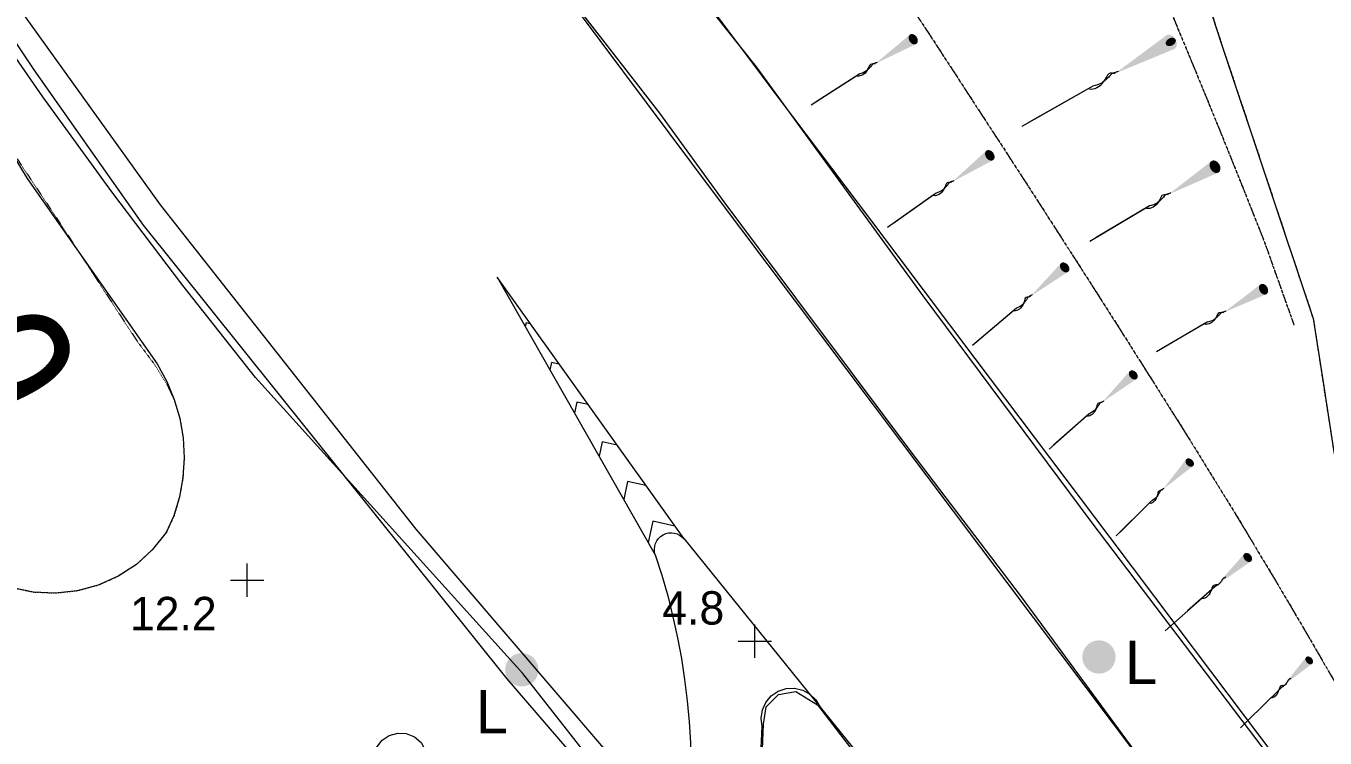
# Model space of a CAD drawing. Header units: millimetres. Extents: x 833924389 to 835767163, y 817400000 to 818811854.
# Drawn here: x 835399323 to 835438298, y 817904658 to 817926023 of the extents above; entities that cross this region are included whole.
import ezdxf
from ezdxf.enums import TextEntityAlignment as Align

# ---------------------------------------------------------------- set-up
doc = ezdxf.new("R2010")
doc.units = ezdxf.units.MM
doc.header["$LTSCALE"] = 10
doc.header["$MEASUREMENT"] = 0
doc.linetypes.add('11SW4B$1$DGN Style 5', pattern=[1.174922, 0.503538, -0.671384])
doc.linetypes.add('DGN Style 2', pattern=[15.39188, 9.235128, -6.156752])
doc.layers.add('01_Base_Plan', color=5, linetype='Continuous', lineweight=5)
doc.styles.add('11SW4B$0$Style-ENGINEERING', font='ENGINEERING.shx')
doc.styles.add('11SW4B$0$Style-WORKING', font='WORKING.shx')
doc.styles.add('Foster01', font='arial.ttf', dxfattribs={"width": 0.8})

# ---------------------------------------------------------------- blocks, each defined once
blk = doc.blocks.new('11SW4B$0$SLOPE_181')
at = {"linetype": 'Continuous', "lineweight": 0}
h = blk.add_hatch(color=0, dxfattribs=at)
edge = h.paths.add_edge_path(flags=16)
edge.add_ellipse((0.124, 0), major_axis=(0, 0.169), ratio=0.731707, start_angle=0, end_angle=360)
at = {"color": 0, "linetype": 'Continuous', "lineweight": 0}
blk.add_line((2.142, -0.001), (3.774, 0), dxfattribs=at)
blk.add_open_spline([(1.481, -0.001), (1.523, -0.02), (1.561, -0.046), (1.606, -0.059), (1.651, -0.071), (1.688, -0.02), (1.729, 0), (1.771, 0.019), (1.812, 0.038), (1.853, 0.057), (1.943, 0.098), (2.12, 0.068), (2.142, -0.001)], degree=3, knots=[0, 0, 0, 0, 0.194664, 0.194664, 0.194664, 0.388205, 0.388205, 0.388205, 0.582497, 0.582497, 0.582497, 1, 1, 1, 1], dxfattribs=at)
blk.add_solid([(1.481, -0.001), (0.124, 0.17), (0.124, -0.169)], dxfattribs=at)
blk = doc.blocks.new('11SW4B$0$SLOPE_182')
at = {"linetype": 'Continuous', "lineweight": 0}
h = blk.add_hatch(color=0, dxfattribs=at)
edge = h.paths.add_edge_path(flags=16)
edge.add_ellipse((0.174, 0), major_axis=(0, 0.238), ratio=0.731707, start_angle=0, end_angle=360)
at = {"color": 0, "linetype": 'Continuous', "lineweight": 0}
blk.add_line((3.011, -0.001), (5.304, -0.001), dxfattribs=at)
blk.add_open_spline([(2.081, -0.001), (2.139, -0.028), (2.183, -0.094), (2.255, -0.082), (2.327, -0.07), (2.371, -0.028), (2.429, -0.001), (2.487, 0.026), (2.546, 0.053), (2.604, 0.08), (2.729, 0.138), (2.975, 0.093), (3.011, -0.001)], degree=3, knots=[0, 0, 0, 0, 0.194244, 0.194244, 0.194244, 0.387273, 0.387273, 0.387273, 0.581708, 0.581708, 0.581708, 1, 1, 1, 1], dxfattribs=at)
at = {"color": 0, "linetype": 'Continuous', "lineweight": 0, "extrusion": (0, 0, -1)}
blk.add_solid([(-2.081, -0.001), (-0.173, 0.239), (-0.174, -0.238)], dxfattribs=at)
blk = doc.blocks.new('11SW4B$0$SLOPE_188')
at = {"linetype": 'Continuous', "lineweight": 0}
h = blk.add_hatch(color=0, dxfattribs=at)
edge = h.paths.add_edge_path(flags=16)
edge.add_ellipse((0.127, -0.001), major_axis=(0, 0.174), ratio=0.731707, start_angle=0, end_angle=360)
at = {"color": 0, "linetype": 'Continuous', "lineweight": 0}
blk.add_line((2.202, -0.001), (3.879, -0.001), dxfattribs=at)
blk.add_open_spline([(1.522, -0.001), (1.565, -0.021), (1.603, -0.049), (1.65, -0.061), (1.697, -0.072), (1.735, -0.021), (1.778, -0.001), (1.82, 0.018), (1.862, 0.039), (1.904, 0.059), (1.996, 0.102), (2.184, 0.071), (2.202, -0.001)], degree=3, knots=[0, 0, 0, 0, 0.194521, 0.194521, 0.194521, 0.38825, 0.38825, 0.38825, 0.581298, 0.581298, 0.581298, 1, 1, 1, 1], dxfattribs=at)
at = {"color": 0, "linetype": 'Continuous', "lineweight": 0, "extrusion": (0, 0, -1)}
blk.add_solid([(-1.522, -0.001), (-0.127, 0.173), (-0.128, -0.175)], dxfattribs=at)
blk = doc.blocks.new('11SW4B$0$SLOPE_189')
at = {"linetype": 'Continuous', "lineweight": 0}
h = blk.add_hatch(color=0, dxfattribs=at)
edge = h.paths.add_edge_path(flags=16)
edge.add_ellipse((0.148, 0), major_axis=(0, 0.203), ratio=0.731707, start_angle=0, end_angle=360)
at = {"color": 0, "linetype": 'Continuous', "lineweight": 0}
blk.add_line((2.566, -0.001), (4.519, -0.001), dxfattribs=at)
blk.add_open_spline([(1.774, -0.001), (1.824, -0.024), (1.873, -0.047), (1.923, -0.07), (1.972, -0.093), (2.021, -0.024), (2.071, -0.001), (2.12, 0.022), (2.17, 0.045), (2.22, 0.068), (2.326, 0.118), (2.537, 0.08), (2.566, -0.001)], degree=3, knots=[0, 0, 0, 0, 0.194006, 0.194006, 0.194006, 0.387401, 0.387401, 0.387401, 0.581776, 0.581776, 0.581776, 1, 1, 1, 1], dxfattribs=at)
blk.add_solid([(1.774, -0.001), (0.149, 0.202), (0.148, -0.203)], dxfattribs=at)
blk = doc.blocks.new('11SW4B$0$SLOPE_194')
at = {"linetype": 'Continuous', "lineweight": 0}
h = blk.add_hatch(color=0, dxfattribs=at)
edge = h.paths.add_edge_path(flags=16)
edge.add_ellipse((0.123, 0), major_axis=(0, 0.168), ratio=0.731707, start_angle=0, end_angle=360)
at = {"color": 0, "linetype": 'Continuous', "lineweight": 0}
blk.add_line((2.127, -0.001), (3.746, -0.001), dxfattribs=at)
blk.add_open_spline([(1.47, -0.001), (1.511, -0.02), (1.552, -0.039), (1.593, -0.058), (1.634, -0.077), (1.675, -0.02), (1.716, -0.001), (1.757, 0.018), (1.798, 0.038), (1.839, 0.057), (1.928, 0.099), (2.118, 0.072), (2.127, -0.001)], degree=3, knots=[0, 0, 0, 0, 0.193776, 0.193776, 0.193776, 0.387137, 0.387137, 0.387137, 0.581201, 0.581201, 0.581201, 1, 1, 1, 1], dxfattribs=at)
blk.add_solid([(1.47, -0.001), (0.123, 0.168), (0.122, -0.168)], dxfattribs=at)
blk = doc.blocks.new('11SW4B$0$SLOPE_200')
at = {"linetype": 'Continuous', "lineweight": 0}
h = blk.add_hatch(color=0, dxfattribs=at)
edge = h.paths.add_edge_path(flags=16)
edge.add_ellipse((0.126, 0.001), major_axis=(0, 0.173), ratio=0.731707, start_angle=0, end_angle=360)
at = {"color": 0, "linetype": 'Continuous', "lineweight": 0}
blk.add_line((2.185, 0), (3.85, 0), dxfattribs=at)
blk.add_open_spline([(1.511, 0), (1.553, -0.019), (1.595, -0.039), (1.637, -0.059), (1.679, -0.078), (1.722, -0.02), (1.764, -0.001), (1.806, 0.019), (1.848, 0.039), (1.89, 0.059), (1.981, 0.101), (2.159, 0.069), (2.185, 0)], degree=3, knots=[0, 0, 0, 0, 0.194214, 0.194214, 0.194214, 0.387959, 0.387959, 0.387959, 0.582053, 0.582053, 0.582053, 1, 1, 1, 1], dxfattribs=at)
at = {"color": 0, "linetype": 'Continuous', "lineweight": 0, "extrusion": (0, 0, -1)}
blk.add_solid([(-1.511, 0), (-0.126, 0.174), (-0.126, -0.172)], dxfattribs=at)
blk = doc.blocks.new('11SW4B$0$SLOPE_210')
at = {"linetype": 'Continuous', "lineweight": 0}
h = blk.add_hatch(color=0, dxfattribs=at)
edge = h.paths.add_edge_path(flags=16)
edge.add_ellipse((0.115, 0), major_axis=(0, 0.156), ratio=0.731707, start_angle=0, end_angle=360)
at = {"color": 0, "linetype": 'Continuous', "lineweight": 0}
blk.add_line((1.975, 0), (3.478, 0), dxfattribs=at)
blk.add_open_spline([(1.365, -0.001), (1.403, -0.019), (1.434, -0.058), (1.48, -0.054), (1.526, -0.049), (1.556, -0.018), (1.593, 0), (1.632, 0.017), (1.67, 0.035), (1.708, 0.053), (1.791, 0.091), (1.967, 0.068), (1.975, 0)], degree=3, knots=[0, 0, 0, 0, 0.194256, 0.194256, 0.194256, 0.387216, 0.387216, 0.387216, 0.582202, 0.582202, 0.582202, 1, 1, 1, 1], dxfattribs=at)
blk.add_solid([(1.365, -0.001), (0.115, 0.156), (0.115, -0.156)], dxfattribs=at)
blk = doc.blocks.new('11SW4B$0$SLOPE_217')
at = {"linetype": 'Continuous', "lineweight": 0}
h = blk.add_hatch(color=0, dxfattribs=at)
edge = h.paths.add_edge_path(flags=16)
edge.add_ellipse((0.106, 0), major_axis=(0, 0.145), ratio=0.731707, start_angle=0, end_angle=360)
at = {"color": 0, "linetype": 'Continuous', "lineweight": 0}
blk.add_line((1.829, -0.001), (3.223, -0.001), dxfattribs=at)
blk.add_open_spline([(1.265, -0.001), (1.3, -0.017), (1.336, -0.05), (1.371, -0.05), (1.406, -0.05), (1.442, -0.017), (1.477, -0.001), (1.513, 0.016), (1.548, 0.032), (1.583, 0.049), (1.659, 0.084), (1.828, 0.065), (1.829, -0.001)], degree=3, knots=[0, 0, 0, 0, 0.194384, 0.194384, 0.194384, 0.388768, 0.388768, 0.388768, 0.583152, 0.583152, 0.583152, 1, 1, 1, 1], dxfattribs=at)
at = {"color": 0, "linetype": 'Continuous', "lineweight": 0, "extrusion": (0, 0, -1)}
blk.add_solid([(-1.265, -0.001), (-0.106, 0.144), (-0.107, -0.145)], dxfattribs=at)
blk = doc.blocks.new('11SW4B$0$SLOPE_223')
at = {"linetype": 'Continuous', "lineweight": 0}
h = blk.add_hatch(color=0, dxfattribs=at)
edge = h.paths.add_edge_path(flags=16)
edge.add_ellipse((0.112, 0), major_axis=(0, 0.154), ratio=0.731707, start_angle=0, end_angle=360)
at = {"color": 0, "linetype": 'Continuous', "lineweight": 0}
blk.add_line((1.947, 0), (3.43, -0.001), dxfattribs=at)
blk.add_open_spline([(1.345, -0.001), (1.383, -0.019), (1.412, -0.053), (1.458, -0.053), (1.504, -0.053), (1.534, -0.019), (1.571, -0.001), (1.609, 0.016), (1.646, 0.034), (1.683, 0.052), (1.765, 0.089), (1.939, 0.067), (1.947, 0)], degree=3, knots=[0, 0, 0, 0, 0.19397, 0.19397, 0.19397, 0.388185, 0.388185, 0.388185, 0.581778, 0.581778, 0.581778, 1, 1, 1, 1], dxfattribs=at)
blk.add_solid([(1.345, -0.001), (0.113, 0.154), (0.112, -0.154)], dxfattribs=at)
blk = doc.blocks.new('11SW4B$0$SLOPE_237')
at = {"linetype": 'Continuous', "lineweight": 0}
h = blk.add_hatch(color=0, dxfattribs=at)
edge = h.paths.add_edge_path(flags=16)
edge.add_ellipse((0.098, 0), major_axis=(0, 0.134), ratio=0.731707, start_angle=0, end_angle=360)
at = {"color": 0, "linetype": 'Continuous', "lineweight": 0}
blk.add_line((1.696, 0), (2.988, 0), dxfattribs=at)
blk.add_open_spline([(1.172, 0), (1.205, -0.015), (1.232, -0.054), (1.271, -0.047), (1.309, -0.039), (1.336, -0.016), (1.369, 0), (1.402, 0.015), (1.434, 0.03), (1.467, 0.045), (1.538, 0.078), (1.695, 0.06), (1.696, 0)], degree=3, knots=[0, 0, 0, 0, 0.194383, 0.194383, 0.194383, 0.388881, 0.388881, 0.388881, 0.581705, 0.581705, 0.581705, 1, 1, 1, 1], dxfattribs=at)
blk.add_solid([(1.172, 0), (0.098, 0.135), (0.098, -0.133)], dxfattribs=at)
blk = doc.blocks.new('11SW4B$0$SPOTHT')
at = {"layer": '01_Base_Plan', "linetype": 'Continuous', "lineweight": 13}
for p, q in [((0, -0.5), (0, 0.5)), ((-0.5, 0), (0.5, 0))]:
    blk.add_line(p, q, dxfattribs=at)
blk = doc.blocks.new('11SW4B$0$UTILP')
at = {"layer": '01_Base_Plan', "linetype": 'Continuous', "lineweight": 13}
h = blk.add_hatch(color=256, dxfattribs=at)
edge = h.paths.add_edge_path()
edge.add_arc((0, 0), 0.5, 0, 360)

msp = doc.modelspace()

# ---------------------------------------------------------------- hatches: boundary and pattern name
at = {"layer": '01_Base_Plan', "linetype": 'Continuous'}
h = msp.add_hatch(color=256, dxfattribs=at)
edge = h.paths.add_edge_path()
edge.add_ellipse((835425947, 817925629), major_axis=(-98.9, -64), ratio=0.683333, start_angle=0, end_angle=360)
h = msp.add_hatch(color=256, dxfattribs=at)
edge = h.paths.add_edge_path()
edge.add_ellipse((835433669, 817925544), major_axis=(-144, -81), ratio=0.683333, start_angle=0, end_angle=360)
h = msp.add_hatch(color=256, dxfattribs=at)
edge = h.paths.add_edge_path()
edge.add_ellipse((835428246, 817922144), major_axis=(-98.9, -69.8), ratio=0.683333, start_angle=0, end_angle=360)
h = msp.add_hatch(color=256, dxfattribs=at)
edge = h.paths.add_edge_path()
edge.add_ellipse((835435004, 817921803), major_axis=(-121, -72), ratio=0.683333, start_angle=0, end_angle=360)
h = msp.add_hatch(color=256, dxfattribs=at)
edge = h.paths.add_edge_path()
edge.add_ellipse((835430492, 817918783), major_axis=(-89.2, -75.6), ratio=0.683333, start_angle=0, end_angle=360)
h = msp.add_hatch(color=256, dxfattribs=at)
edge = h.paths.add_edge_path()
edge.add_ellipse((835436458, 817918127), major_axis=(-104, -61), ratio=0.683333, start_angle=0, end_angle=360)
h = msp.add_hatch(color=256, dxfattribs=at)
edge = h.paths.add_edge_path()
edge.add_ellipse((835432550, 817915556), major_axis=(-81.4, -71.7), ratio=0.683333, start_angle=0, end_angle=360)
h = msp.add_hatch(color=256, dxfattribs=at)
edge = h.paths.add_edge_path()
edge.add_ellipse((835434243, 817912927), major_axis=(-71.1, -71.1), ratio=0.683333, start_angle=0, end_angle=360)
h = msp.add_hatch(color=256, dxfattribs=at)
edge = h.paths.add_edge_path()
edge.add_ellipse((835436001, 817910094), major_axis=(-62.1, -55.2), ratio=0.683333, start_angle=0, end_angle=360)
h = msp.add_hatch(color=256, dxfattribs=at)
edge = h.paths.add_edge_path()
edge.add_ellipse((835437843, 817907006), major_axis=(-51.7, -50.6), ratio=0.683333, start_angle=0, end_angle=360)

# ---------------------------------------------------------------- linework, layer by layer
for p, q in [((835424337, 817924587), (835423035, 817923745)), ((835431331, 817924217), (835429442, 817923145)), ((835426636, 817921008), (835425334, 817920089)), ((835433029, 817920625), (835431433, 817919672)), ((835429040, 817917552), (835427866, 817916557)), ((835434764, 817917136), (835433395, 817916335)), ((835431224, 817914388), (835430153, 817913444)), ((835433085, 817911769), (835432149, 817910833)), ((835419066, 817910632), (835423148, 817905580)), ((835434990, 817909196), (835434173, 817908470)), ((835437000, 817906183), (835436320, 817905517))]:
    msp.add_line(p, q, dxfattribs=at)
at = {"layer": '01_Base_Plan', "flags": 128}
for points in [[(835381158, 818000000), (835382012, 817994570), (835382845, 817990198), (835383824, 817984957), (835385449, 817977286), (835386734, 817972428), (835388950, 817966631), (835391345, 817961058), (835395184, 817954293), (835400699, 817946659), (835406348, 817939114), (835409848, 817934435), (835412616, 817930907), (835415741, 817926741), (835417319, 817924711), (835418331, 817923410), (835420258, 817920744), (835422411, 817917870), (835425836, 817913286), (835429177, 817908893), (835432563, 817904291), (835435041, 817901024), (835436971, 817898346)], [(835420716, 817898551), (835419770, 817899670), (835416961, 817903109), (835414230, 817906590), (835406211, 817915480), (835404031, 817918240), (835401898, 817921051), (835399828, 817923900), (835397820, 817926789), (835395859, 817929711), (835393961, 817932680), (835392129, 817935689), (835390352, 817938730), (835388629, 817941801), (835386980, 817944910), (835385359, 817948061), (835383896, 817951061), (835383809, 817951240)], [(835423195, 817895603), (835420742, 817898365), (835419529, 817899730), (835413757, 817906430), (835402852, 817920047), (835399573, 817924711), (835391600, 817936627), (835388482, 817942147), (835385769, 817947229), (835384253, 817950294), (835384008, 817950791)], [(835419066, 817910632), (835413456, 817918487), (835418203, 817910158)], [(835414454, 817917089), (835414327, 817917117), (835414301, 817917004)], [(835415322, 817915874), (835415088, 817915926), (835415040, 817915707)], [(835416189, 817914660), (835415850, 817914734), (835415779, 817914411)], [(835417057, 817913445), (835416612, 817913543), (835416518, 817913115)], [(835417924, 817912230), (835417374, 817912351), (835417256, 817911819)], [(835418792, 817911015), (835418135, 817911160), (835417995, 817910523)]]:
    msp.add_lwpolyline(points, dxfattribs=at)
at = {"layer": '01_Base_Plan', "linetype": 'Continuous', "flags": 128}
for points in [[(835381159, 818000000), (835382012, 817994570), (835382845, 817990198), (835383824, 817984957), (835385449, 817977286), (835386734, 817972428), (835388950, 817966631), (835391345, 817961058), (835395184, 817954293), (835400699, 817946659), (835406348, 817939114), (835409848, 817934435), (835412616, 817930907), (835415741, 817926741), (835417319, 817924711), (835418331, 817923410), (835420258, 817920744), (835422411, 817917870), (835425836, 817913286), (835429177, 817908893), (835432563, 817904291), (835435041, 817901024), (835436971, 817898346)], [(835382012, 817994570), (835382570, 817991070), (835383199, 817987590), (835383910, 817984131), (835384711, 817980680), (835385578, 817977250), (835386531, 817973840), (835387551, 817970449), (835388809, 817967369), (835390160, 817964320), (835391578, 817961301), (835393090, 817958330), (835394672, 817955400), (835398078, 817950289), (835419969, 817921000), (835435919, 817899789)], [(835370843, 817992505), (835371179, 817991039), (835372211, 817986550), (835373978, 817980023), (835375110, 817975643), (835376642, 817971388), (835378010, 817967063), (835379230, 817963902), (835379643, 817962832), (835383149, 817954498), (835387085, 817946400), (835390875, 817939456), (835394375, 817933644), (835398091, 817927981), (835403345, 817920659), (835411024, 817910920), (835420911, 817899386), (835421328, 817898899), (835423531, 817896415)], [(835423195, 817895603), (835420742, 817898365), (835419529, 817899730), (835413757, 817906430), (835402852, 817920047), (835399573, 817924711), (835391600, 817936627), (835388482, 817942147), (835385769, 817947229), (835384253, 817950295), (835384008, 817950792), (835383279, 817952264), (835380931, 817957542), (835378834, 817962781), (835376902, 817967922), (835375643, 817971533), (835374255, 817975995), (835372763, 817981152), (835371321, 817986603)], [(835379230, 817963901), (835379643, 817962832), (835383149, 817954498), (835387085, 817946400), (835390875, 817939456), (835394375, 817933644), (835398091, 817927981), (835403345, 817920659), (835411024, 817910920), (835420911, 817899386)], [(835383887, 817951083), (835383896, 817951061), (835384910, 817948609), (835386609, 817944760), (835388398, 817940939), (835390270, 817937170), (835393191, 817931869), (835396219, 817926631), (835399359, 817921449), (835403262, 817915881), (835403551, 817915359), (835403770, 817914811), (835403941, 817914240), (835404039, 817913660), (835404070, 817913061), (835404031, 817912471), (835403930, 817911891), (835403762, 817911320), (835403531, 817910820), (835403121, 817910311), (835402641, 817909869), (835402090, 817909510), (835401488, 817909240), (835401233, 817909171)], [(835401545, 817951099), (835405950, 817944638), (835410541, 817938495), (835414445, 817933477), (835417554, 817929655), (835421266, 817924711), (835421522, 817924371), (835424693, 817920162), (835427787, 817916041), (835431846, 817910670), (835433855, 817907999), (835435874, 817905327), (835439068, 817901083), (835440569, 817899085)], [(835401545, 817951099), (835405950, 817944638), (835410541, 817938495), (835414445, 817933477), (835417554, 817929655), (835421266, 817924711), (835421522, 817924371), (835424693, 817920162), (835427787, 817916041), (835431846, 817910670), (835433855, 817907999), (835435874, 817905327), (835439068, 817901083), (835440569, 817899085)], [(835412116, 817936251), (835421230, 817924801), (835426230, 817917930), (835431301, 817911119), (835436430, 817904350), (835439437, 817900478)], [(835432885, 817932591), (835435186, 817925507), (835437943, 817917246), (835438219, 817915462), (835438561, 817913247), (835439194, 817910040), (835439356, 817909219), (835439614, 817908274), (835440928, 817905110), (835442602, 817901241)], [(835401233, 817909171), (835400859, 817909070), (835400199, 817909000), (835399551, 817909029), (835398969, 817909150), (835398410, 817909350), (835397879, 817909631), (835397398, 817909980), (835396980, 817910400), (835393488, 817915260), (835390078, 817920170), (835386750, 817925141), (835385411, 817927359), (835385285, 817927568)], [(835424864, 817924929), (835424841, 817924921), (835424819, 817924912), (835424796, 817924904), (835424773, 817924896), (835424750, 817924888), (835424730, 817924876), (835424712, 817924860), (835424697, 817924840), (835424682, 817924820), (835424666, 817924801), (835424650, 817924783), (835424633, 817924766), (835424616, 817924748), (835424599, 817924731), (835424582, 817924714), (835424541, 817924678), (835424490, 817924647), (835424436, 817924621), (835424384, 817924601), (835424337, 817924587)], [(835432097, 817924652), (835432065, 817924642), (835432032, 817924633), (835432000, 817924623), (835431967, 817924614), (835431935, 817924604), (835431905, 817924590), (835431879, 817924568), (835431856, 817924541), (835431834, 817924514), (835431810, 817924489), (835431785, 817924466), (835431760, 817924443), (835431735, 817924420), (835431710, 817924397), (835431685, 817924374), (835431624, 817924328), (835431551, 817924289), (835431473, 817924257), (835431398, 817924233), (835431331, 817924217)], [(835427163, 817921380), (835427140, 817921370), (835427117, 817921361), (835427094, 817921352), (835427071, 817921342), (835427048, 817921333), (835427027, 817921320), (835427010, 817921303), (835426995, 817921282), (835426981, 817921260), (835426965, 817921240), (835426949, 817921222), (835426932, 817921203), (835426916, 817921184), (835426899, 817921166), (835426883, 817921147), (835426841, 817921109), (835426791, 817921075), (835426736, 817921047), (835426683, 817921024), (835426636, 817921008)], [(835433676, 817921011), (835433648, 817921002), (835433620, 817920993), (835433593, 817920984), (835433565, 817920975), (835433538, 817920967), (835433512, 817920954), (835433491, 817920934), (835433472, 817920912), (835433453, 817920888), (835433433, 817920866), (835433412, 817920846), (835433391, 817920826), (835433370, 817920805), (835433350, 817920785), (835433329, 817920765), (835433277, 817920724), (835433215, 817920690), (835433150, 817920661), (835433086, 817920639), (835433029, 817920625)], [(835429516, 817917955), (835429494, 817917944), (835429473, 817917933), (835429451, 817917922), (835429430, 817917911), (835429409, 817917900), (835429390, 817917886), (835429375, 817917868), (835429362, 817917847), (835429350, 817917825), (835429337, 817917804), (835429323, 817917785), (835429308, 817917765), (835429294, 817917746), (835429280, 817917727), (835429266, 817917708), (835429229, 817917667), (835429183, 817917630), (835429133, 817917598), (835429084, 817917571), (835429040, 817917552)], [(835435319, 817917461), (835435296, 817917453), (835435272, 817917446), (835435248, 817917439), (835435225, 817917431), (835435201, 817917424), (835435179, 817917413), (835435161, 817917397), (835435144, 817917378), (835435128, 817917358), (835435111, 817917339), (835435093, 817917322), (835435075, 817917305), (835435057, 817917288), (835435039, 817917271), (835435021, 817917254), (835434977, 817917220), (835434924, 817917190), (835434868, 817917166), (835434813, 817917148), (835434764, 817917136)], [(835431659, 817914771), (835431639, 817914760), (835431619, 817914750), (835431600, 817914739), (835431580, 817914729), (835431560, 817914718), (835431543, 817914705), (835431530, 817914687), (835431518, 817914667), (835431508, 817914647), (835431496, 817914627), (835431483, 817914609), (835431470, 817914591), (835431457, 817914573), (835431444, 817914555), (835431431, 817914536), (835431398, 817914498), (835431356, 817914463), (835431310, 817914433), (835431265, 817914407), (835431224, 817914388)], [(835433464, 817912148), (835433446, 817912138), (835433429, 817912127), (835433411, 817912116), (835433394, 817912105), (835433376, 817912094), (835433361, 817912081), (835433350, 817912064), (835433340, 817912044), (835433331, 817912025), (835433322, 817912006), (835433311, 817911989), (835433300, 817911971), (835433289, 817911954), (835433278, 817911936), (835433267, 817911918), (835433238, 817911881), (835433202, 817911847), (835433162, 817911815), (835433121, 817911789), (835433085, 817911769)], [(835435322, 817909490), (835435307, 817909482), (835435292, 817909474), (835435277, 817909466), (835435262, 817909458), (835435247, 817909450), (835435233, 817909439), (835435223, 817909426), (835435215, 817909411), (835435206, 817909395), (835435197, 817909380), (835435188, 817909366), (835435178, 817909352), (835435168, 817909338), (835435158, 817909324), (835435148, 817909310), (835435123, 817909281), (835435091, 817909254), (835435056, 817909230), (835435022, 817909211), (835434990, 817909196)], [(835437276, 817906453), (835437264, 817906445), (835437251, 817906437), (835437238, 817906430), (835437225, 817906422), (835437213, 817906414), (835437202, 817906405), (835437193, 817906393), (835437187, 817906379), (835437180, 817906365), (835437173, 817906352), (835437165, 817906339), (835437157, 817906326), (835437149, 817906314), (835437141, 817906301), (835437133, 817906289), (835437112, 817906262), (835437085, 817906238), (835437056, 817906216), (835437027, 817906197), (835437000, 817906183)], [(835420716, 817898551), (835420852, 817899221), (835421141, 817901141), (835421320, 817903070), (835421410, 817905000), (835421379, 817905250), (835421422, 817905500), (835421520, 817905721), (835421680, 817905920), (835421891, 817906061), (835422129, 817906141), (835422379, 817906150), (835422629, 817906090), (835422840, 817905971), (835423020, 817905801), (835423148, 817905580), (835426770, 817901100), (835428922, 817898185)], [(835420911, 817899386), (835421351, 817902563), (835421448, 817905078), (835421532, 817905595), (835421903, 817905966), (835422420, 817906049), (835423074, 817905651), (835426233, 817901535), (835428643, 817898301), (835429730, 817896858)], [(835406199, 817900829), (835406340, 817900971), (835409852, 817904381), (835410012, 817904590), (835410219, 817904730), (835410480, 817904801), (835410730, 817904789), (835410980, 817904689), (835411180, 817904520), (835411301, 817904289), (835411359, 817904039), (835410253, 817898023)]]:
    msp.add_lwpolyline(points, dxfattribs=at)
at = {"layer": '01_Base_Plan', "linetype": 'DGN Style 2', "flags": 128}
for points in [[(835413992, 817968294), (835413973, 817967865), (835413934, 817967614), (835413896, 817967363), (835413859, 817967112), (835413823, 817966861), (835413787, 817966610), (835413753, 817966359), (835413720, 817966107), (835413688, 817965856), (835413657, 817965604), (835413627, 817965352), (835413598, 817965100), (835413570, 817964848), (835413542, 817964596), (835413516, 817964343), (835413491, 817964091), (835413467, 817963838), (835413444, 817963586), (835413421, 817963333), (835413400, 817963080), (835413380, 817962827), (835413361, 817962574), (835413342, 817962322), (835413325, 817962068), (835413309, 817961815), (835413294, 817961562), (835413280, 817961309), (835413266, 817961056), (835413254, 817960802), (835413243, 817960549), (835413232, 817960295), (835413223, 817960042), (835413215, 817959788), (835413208, 817959535), (835413201, 817959281), (835413196, 817959028), (835413192, 817958774), (835413188, 817958520), (835413186, 817958267), (835413185, 817958013), (835413184, 817957759), (835413185, 817957506), (835413187, 817957252), (835413190, 817956999), (835413193, 817956745), (835413198, 817956491), (835413204, 817956238), (835413210, 817955984), (835413218, 817955731), (835413227, 817955477), (835413236, 817955224), (835413247, 817954970), (835413259, 817954717), (835413271, 817954464), (835413285, 817954210), (835413299, 817953957), (835413315, 817953704), (835413332, 817953451), (835413349, 817953198), (835413368, 817952945), (835413388, 817952692), (835413427, 817952218), (835413447, 817951965), (835413469, 817951712), (835413493, 817951460), (835413520, 817951207), (835413550, 817950955), (835413581, 817950704), (835413616, 817950453), (835413652, 817950202), (835413691, 817949951), (835413733, 817949701), (835413777, 817949451), (835413823, 817949202), (835413872, 817948953), (835413923, 817948704), (835413977, 817948456), (835414033, 817948209), (835414091, 817947962), (835414152, 817947716), (835414215, 817947470), (835414280, 817947225), (835414348, 817946981), (835414418, 817946737), (835414491, 817946494), (835414566, 817946251), (835414643, 817946010), (835414723, 817945769), (835414805, 817945529), (835414889, 817945289), (835414975, 817945051), (835415064, 817944813), (835415155, 817944577), (835415249, 817944341), (835415344, 817944106), (835415442, 817943872), (835415543, 817943638), (835415645, 817943406), (835415750, 817943175), (835415857, 817942945), (835415966, 817942716), (835416077, 817942488), (835416191, 817942261), (835416306, 817942035), (835416424, 817941810), (835416656, 817941383), (835416768, 817941155), (835416881, 817940928), (835416995, 817940701), (835417109, 817940475), (835417225, 817940249), (835417341, 817940023), (835417458, 817939798), (835417576, 817939573), (835417695, 817939349), (835417815, 817939125), (835417935, 817938902), (835418057, 817938679), (835418179, 817938457), (835418302, 817938235), (835418426, 817938013), (835418551, 817937792), (835418676, 817937572), (835418803, 817937352), (835418930, 817937132), (835419058, 817936913), (835419187, 817936694), (835419317, 817936476), (835419447, 817936259), (835419579, 817936042), (835419711, 817935825), (835419844, 817935609), (835419978, 817935393), (835420113, 817935178), (835420248, 817934963), (835420385, 817934749), (835420522, 817934536), (835420660, 817934323), (835420799, 817934110), (835420939, 817933898), (835421079, 817933687), (835421220, 817933476), (835421362, 817933265), (835421598, 817932920), (835421743, 817932711), (835421888, 817932502), (835422032, 817932294), (835422176, 817932085), (835422321, 817931876), (835422464, 817931667), (835422608, 817931457), (835422752, 817931248), (835422895, 817931039), (835423039, 817930829), (835423182, 817930619), (835423325, 817930410), (835423468, 817930200), (835423610, 817929990), (835423753, 817929780), (835423895, 817929569), (835424037, 817929359), (835424179, 817929149), (835424321, 817928938), (835424463, 817928728), (835424604, 817928517), (835424745, 817928306), (835424887, 817928095), (835425028, 817927884), (835425168, 817927673), (835425309, 817927461), (835425450, 817927250), (835425590, 817927039), (835425730, 817926827), (835425870, 817926615), (835426010, 817926403), (835426150, 817926191), (835426289, 817925979), (835426429, 817925767), (835426568, 817925555), (835426707, 817925343), (835426846, 817925130), (835426985, 817924917), (835427123, 817924705), (835427262, 817924492), (835427400, 817924279), (835427538, 817924066), (835427697, 817923820), (835427836, 817923608), (835427974, 817923395), (835428113, 817923183), (835428252, 817922970), (835428390, 817922757), (835428529, 817922545), (835428667, 817922332), (835428805, 817922119), (835428944, 817921906), (835429082, 817921693), (835429220, 817921480), (835429358, 817921267), (835429496, 817921054), (835429633, 817920840), (835429771, 817920627), (835429909, 817920414), (835430046, 817920201), (835430184, 817919987), (835430321, 817919774), (835430458, 817919560), (835430595, 817919347), (835430732, 817919133), (835430869, 817918919), (835431006, 817918705), (835431143, 817918492), (835431280, 817918278), (835431416, 817918064), (835431553, 817917850), (835431689, 817917636), (835431826, 817917422), (835431962, 817917208), (835432098, 817916994), (835432234, 817916779), (835432371, 817916565), (835432506, 817916351), (835432642, 817916136), (835432778, 817915922), (835432914, 817915707), (835433049, 817915493), (835433185, 817915278), (835433320, 817915063), (835433565, 817914675), (835433700, 817914461), (835433836, 817914246), (835433971, 817914031), (835434105, 817913816), (835434240, 817913601), (835434374, 817913385), (835434508, 817913170), (835434642, 817912954), (835434776, 817912738), (835434909, 817912522), (835435042, 817912306), (835435175, 817912090), (835435307, 817911873), (835435440, 817911657), (835435572, 817911440), (835435704, 817911223), (835435836, 817911006), (835435967, 817910789), (835436098, 817910572), (835436229, 817910354), (835436360, 817910137), (835436490, 817909919), (835436620, 817909701), (835436750, 817909483), (835436880, 817909265), (835437010, 817909047), (835437139, 817908828), (835437268, 817908610), (835437397, 817908391), (835437525, 817908172), (835437653, 817907953), (835437781, 817907734), (835437909, 817907515), (835438037, 817907295), (835438164, 817907076), (835438291, 817906856), (835438418, 817906636), (835438545, 817906416), (835441871, 817901033)], [(835419512, 817962333), (835419482, 817961695), (835419473, 817961442), (835419466, 817961188), (835419461, 817960935), (835419458, 817960681), (835419458, 817960427), (835419459, 817960174), (835419463, 817959920), (835419469, 817959667), (835419478, 817959413), (835419488, 817959160), (835419501, 817958906), (835419516, 817958653), (835419533, 817958400), (835419553, 817958147), (835419574, 817957895), (835419598, 817957642), (835419624, 817957390), (835419652, 817957138), (835419683, 817956886), (835419715, 817956634), (835419750, 817956383), (835419787, 817956131), (835419812, 817955878), (835419839, 817955626), (835419870, 817955374), (835419904, 817955123), (835419941, 817954872), (835419981, 817954622), (835420025, 817954372), (835420071, 817954122), (835420121, 817953874), (835420174, 817953625), (835420230, 817953378), (835420289, 817953131), (835420351, 817952886), (835420416, 817952640), (835420485, 817952396), (835420556, 817952153), (835420631, 817951910), (835420708, 817951669), (835420789, 817951428), (835420872, 817951189), (835420959, 817950950), (835421049, 817950713), (835421141, 817950477), (835421237, 817950242), (835421370, 817949927), (835421485, 817949701), (835421600, 817949475), (835421717, 817949250), (835421836, 817949025), (835421955, 817948801), (835422076, 817948578), (835422198, 817948356), (835422321, 817948134), (835422445, 817947912), (835422571, 817947692), (835422698, 817947472), (835422826, 817947253), (835422955, 817947034), (835423085, 817946817), (835423217, 817946599), (835423349, 817946383), (835423483, 817946168), (835423618, 817945953), (835423755, 817945739), (835423892, 817945525), (835424031, 817945312), (835424170, 817945101), (835424311, 817944889), (835424454, 817944679), (835424590, 817944465), (835424726, 817944251), (835424862, 817944036), (835424996, 817943821), (835425130, 817943605), (835425262, 817943389), (835425394, 817943172), (835425526, 817942955), (835425656, 817942737), (835425786, 817942519), (835425914, 817942300), (835426042, 817942081), (835426169, 817941861), (835426296, 817941641), (835426421, 817941420), (835426546, 817941199), (835426670, 817940978), (835426793, 817940756), (835426915, 817940533), (835427036, 817940310), (835427219, 817939971), (835427343, 817939750), (835427466, 817939528), (835427589, 817939306), (835427711, 817939083), (835427833, 817938861), (835427954, 817938637), (835428074, 817938414), (835428194, 817938190), (835428313, 817937966), (835428432, 817937742), (835428550, 817937517), (835428667, 817937292), (835428784, 817937067), (835428900, 817936841), (835429015, 817936615), (835429130, 817936389), (835429245, 817936162), (835429358, 817935936), (835429471, 817935708), (835429584, 817935481), (835429696, 817935253), (835429807, 817935025), (835429917, 817934797), (835430027, 817934568), (835430137, 817934339), (835430246, 817934110), (835430354, 817933880), (835430461, 817933650), (835430568, 817933420), (835430697, 817933140), (835430808, 817932912), (835430918, 817932683), (835431028, 817932454), (835431137, 817932225), (835431245, 817931996), (835431353, 817931766), (835431461, 817931537), (835431568, 817931306), (835431674, 817931076), (835431780, 817930846), (835431886, 817930615), (835431990, 817930384), (835432095, 817930152), (835432199, 817929921), (835432302, 817929689), (835432404, 817929457), (835432507, 817929225), (835432608, 817928992), (835432709, 817928760), (835432810, 817928527), (835432910, 817928293), (835433010, 817928060), (835433109, 817927826), (835433207, 817927593), (835433305, 817927359), (835433402, 817927124), (835433499, 817926890), (835433595, 817926655), (835433691, 817926420), (835433786, 817926185), (835433886, 817925935), (835433984, 817925701), (835434081, 817925467), (835434179, 817925233), (835434276, 817924998), (835434373, 817924764), (835434469, 817924529), (835434566, 817924294), (835434662, 817924060), (835434758, 817923825), (835434854, 817923590), (835434950, 817923355), (835435046, 817923120), (835435142, 817922885), (835435237, 817922650), (835435332, 817922415), (835435427, 817922180), (835435522, 817921944), (835435617, 817921709), (835435711, 817921474), (835435806, 817921238), (835435900, 817921002), (835435994, 817920767), (835436088, 817920531), (835436181, 817920295), (835436275, 817920059), (835436368, 817919824), (835436483, 817919531), (835437366, 817917049)], [(835432885, 817932590), (835435186, 817925507), (835437943, 817917246), (835438561, 817913247), (835439194, 817910040), (835439356, 817909219), (835439614, 817908274), (835440928, 817905110)]]:
    msp.add_lwpolyline(points, dxfattribs=at)
at = {"layer": '01_Base_Plan', "linetype": '11SW4B$1$DGN Style 5', "flags": 128}
for points in [[(835413992, 817968294), (835413973, 817967865), (835413934, 817967614), (835413896, 817967363), (835413859, 817967112), (835413823, 817966861), (835413787, 817966610), (835413753, 817966359), (835413720, 817966107), (835413688, 817965856), (835413657, 817965604), (835413627, 817965352), (835413598, 817965100), (835413570, 817964848), (835413542, 817964596), (835413516, 817964343), (835413491, 817964091), (835413467, 817963838), (835413444, 817963586), (835413421, 817963333), (835413400, 817963080), (835413380, 817962827), (835413361, 817962574), (835413342, 817962322), (835413325, 817962068), (835413309, 817961815), (835413294, 817961562), (835413280, 817961309), (835413266, 817961056), (835413254, 817960802), (835413243, 817960549), (835413232, 817960295), (835413223, 817960042), (835413215, 817959788), (835413208, 817959535), (835413201, 817959281), (835413196, 817959028), (835413192, 817958774), (835413188, 817958520), (835413186, 817958267), (835413185, 817958013), (835413184, 817957759), (835413185, 817957506), (835413187, 817957252), (835413190, 817956999), (835413193, 817956745), (835413198, 817956491), (835413204, 817956238), (835413210, 817955984), (835413218, 817955731), (835413227, 817955477), (835413236, 817955224), (835413247, 817954970), (835413259, 817954717), (835413271, 817954464), (835413285, 817954210), (835413299, 817953957), (835413315, 817953704), (835413332, 817953451), (835413349, 817953198), (835413368, 817952945), (835413388, 817952692), (835413427, 817952218), (835413447, 817951965), (835413469, 817951712), (835413493, 817951460), (835413520, 817951207), (835413550, 817950955), (835413581, 817950704), (835413616, 817950453), (835413652, 817950202), (835413691, 817949951), (835413733, 817949701), (835413777, 817949451), (835413823, 817949202), (835413872, 817948953), (835413923, 817948704), (835413977, 817948456), (835414033, 817948209), (835414091, 817947962), (835414152, 817947716), (835414215, 817947470), (835414280, 817947225), (835414348, 817946981), (835414419, 817946737), (835414491, 817946494), (835414566, 817946251), (835414643, 817946010), (835414723, 817945769), (835414805, 817945529), (835414889, 817945289), (835414975, 817945051), (835415064, 817944813), (835415155, 817944577), (835415249, 817944341), (835415344, 817944106), (835415442, 817943872), (835415543, 817943638), (835415645, 817943406), (835415750, 817943175), (835415857, 817942945), (835415966, 817942716), (835416077, 817942488), (835416191, 817942261), (835416306, 817942035), (835416424, 817941811), (835416656, 817941383), (835416768, 817941155), (835416881, 817940928), (835416995, 817940701), (835417109, 817940475), (835417225, 817940249), (835417341, 817940023), (835417458, 817939798), (835417576, 817939573), (835417695, 817939349), (835417815, 817939125), (835417935, 817938902), (835418057, 817938679), (835418179, 817938457), (835418302, 817938235), (835418426, 817938013), (835418551, 817937792), (835418676, 817937572), (835418803, 817937352), (835418930, 817937132), (835419058, 817936913), (835419187, 817936694), (835419317, 817936476), (835419447, 817936259), (835419579, 817936042), (835419711, 817935825), (835419844, 817935609), (835419978, 817935393), (835420113, 817935178), (835420248, 817934963), (835420385, 817934749), (835420522, 817934536), (835420660, 817934323), (835420799, 817934110), (835420939, 817933898), (835421079, 817933687), (835421220, 817933476), (835421362, 817933265), (835421598, 817932920), (835421743, 817932711), (835421888, 817932502), (835422032, 817932294), (835422176, 817932085), (835422321, 817931876), (835422464, 817931667), (835422608, 817931457), (835422752, 817931248), (835422895, 817931039), (835423039, 817930829), (835423182, 817930619), (835423325, 817930410), (835423468, 817930200), (835423610, 817929990), (835423753, 817929780), (835423895, 817929569), (835424037, 817929359), (835424179, 817929149), (835424321, 817928938), (835424463, 817928728), (835424604, 817928517), (835424745, 817928306), (835424887, 817928095), (835425028, 817927884), (835425169, 817927673), (835425309, 817927461), (835425450, 817927250), (835425590, 817927039), (835425730, 817926827), (835425870, 817926615), (835426010, 817926403), (835426150, 817926191), (835426289, 817925979), (835426429, 817925767), (835426568, 817925555), (835426707, 817925343), (835426846, 817925130), (835426985, 817924917), (835427123, 817924705), (835427262, 817924492), (835427400, 817924279), (835427538, 817924066), (835427697, 817923820), (835427836, 817923608), (835427974, 817923395), (835428113, 817923183), (835428252, 817922970), (835428390, 817922757), (835428529, 817922545), (835428667, 817922332), (835428805, 817922119), (835428944, 817921906), (835429082, 817921693), (835429220, 817921480), (835429358, 817921267), (835429496, 817921054), (835429633, 817920840), (835429771, 817920627), (835429909, 817920414), (835430046, 817920201), (835430184, 817919987), (835430321, 817919774), (835430458, 817919560), (835430595, 817919347), (835430732, 817919133), (835430869, 817918919), (835431006, 817918705), (835431143, 817918492), (835431280, 817918278), (835431416, 817918064), (835431553, 817917850), (835431689, 817917636), (835431826, 817917422), (835431962, 817917208), (835432098, 817916994), (835432235, 817916779), (835432371, 817916565), (835432506, 817916351), (835432642, 817916136), (835432778, 817915922), (835432914, 817915707), (835433049, 817915493), (835433185, 817915278), (835433320, 817915063), (835433565, 817914675), (835433700, 817914461), (835433836, 817914246), (835433971, 817914031), (835434105, 817913816), (835434240, 817913601), (835434374, 817913385), (835434447, 817913269), (835434508, 817913170), (835434642, 817912954), (835434776, 817912738), (835434909, 817912522), (835435042, 817912306), (835435175, 817912090), (835435307, 817911874), (835435440, 817911657), (835435572, 817911440), (835435704, 817911223), (835435836, 817911006), (835435967, 817910789), (835436098, 817910572), (835436229, 817910354), (835436360, 817910137), (835436490, 817909919), (835436620, 817909701), (835436750, 817909483), (835436880, 817909265), (835437010, 817909047), (835437139, 817908828), (835437268, 817908610), (835437397, 817908391), (835437525, 817908172), (835437653, 817907953), (835437781, 817907734), (835437909, 817907515), (835438037, 817907295), (835438164, 817907076), (835438291, 817906856), (835438418, 817906636), (835438545, 817906416), (835441871, 817901033)], [(835419512, 817962333), (835419482, 817961695), (835419473, 817961442), (835419466, 817961188), (835419461, 817960935), (835419458, 817960681), (835419458, 817960427), (835419459, 817960174), (835419463, 817959920), (835419469, 817959667), (835419478, 817959413), (835419488, 817959160), (835419501, 817958906), (835419516, 817958653), (835419533, 817958400), (835419553, 817958147), (835419574, 817957895), (835419598, 817957642), (835419624, 817957390), (835419652, 817957138), (835419683, 817956886), (835419715, 817956634), (835419750, 817956383), (835419787, 817956131), (835419812, 817955878), (835419839, 817955626), (835419870, 817955374), (835419904, 817955123), (835419941, 817954872), (835419981, 817954622), (835420025, 817954372), (835420071, 817954122), (835420121, 817953874), (835420174, 817953625), (835420230, 817953378), (835420289, 817953131), (835420351, 817952886), (835420416, 817952640), (835420485, 817952396), (835420556, 817952153), (835420631, 817951910), (835420708, 817951669), (835420789, 817951428), (835420872, 817951189), (835420959, 817950950), (835421049, 817950713), (835421141, 817950477), (835421237, 817950242), (835421370, 817949927), (835421485, 817949701), (835421601, 817949475), (835421717, 817949250), (835421836, 817949025), (835421955, 817948801), (835422076, 817948578), (835422198, 817948356), (835422321, 817948134), (835422445, 817947912), (835422571, 817947692), (835422698, 817947472), (835422826, 817947253), (835422955, 817947034), (835423085, 817946817), (835423217, 817946599), (835423349, 817946383), (835423483, 817946168), (835423618, 817945953), (835423755, 817945739), (835423892, 817945525), (835424031, 817945312), (835424170, 817945101), (835424311, 817944889), (835424454, 817944679), (835424590, 817944465), (835424726, 817944251), (835424862, 817944036), (835424996, 817943821), (835425130, 817943605), (835425262, 817943389), (835425394, 817943172), (835425526, 817942955), (835425656, 817942737), (835425786, 817942519), (835425914, 817942300), (835426042, 817942081), (835426169, 817941861), (835426296, 817941641), (835426421, 817941420), (835426546, 817941199), (835426670, 817940978), (835426793, 817940756), (835426915, 817940533), (835427036, 817940310), (835427219, 817939971), (835427343, 817939750), (835427466, 817939528), (835427589, 817939306), (835427711, 817939083), (835427833, 817938861), (835427954, 817938637), (835428074, 817938414), (835428194, 817938190), (835428313, 817937966), (835428432, 817937742), (835428550, 817937517), (835428667, 817937292), (835428784, 817937067), (835428900, 817936841), (835429015, 817936615), (835429130, 817936389), (835429245, 817936162), (835429358, 817935936), (835429471, 817935708), (835429584, 817935481), (835429696, 817935253), (835429807, 817935025), (835429917, 817934797), (835430027, 817934568), (835430137, 817934339), (835430246, 817934110), (835430354, 817933880), (835430461, 817933650), (835430568, 817933420), (835430697, 817933140), (835430808, 817932912), (835430918, 817932683), (835431028, 817932454), (835431137, 817932225), (835431245, 817931996), (835431353, 817931766), (835431461, 817931537), (835431568, 817931306), (835431674, 817931076), (835431780, 817930846), (835431886, 817930615), (835431990, 817930384), (835432095, 817930152), (835432199, 817929921), (835432302, 817929689), (835432404, 817929457), (835432507, 817929225), (835432608, 817928992), (835432709, 817928760), (835432810, 817928527), (835432910, 817928293), (835433010, 817928060), (835433109, 817927826), (835433207, 817927593), (835433305, 817927359), (835433402, 817927124), (835433499, 817926890), (835433595, 817926655), (835433691, 817926420), (835433786, 817926185), (835433886, 817925935), (835433984, 817925701), (835434081, 817925467), (835434179, 817925233), (835434276, 817924998), (835434373, 817924764), (835434469, 817924529), (835434566, 817924294), (835434662, 817924060), (835434758, 817923825), (835434854, 817923590), (835434950, 817923355), (835435046, 817923120), (835435142, 817922885), (835435237, 817922650), (835435332, 817922415), (835435427, 817922180), (835435522, 817921944), (835435617, 817921709), (835435711, 817921474), (835435806, 817921238), (835435900, 817921002), (835435994, 817920767), (835436088, 817920531), (835436181, 817920295), (835436275, 817920059), (835436368, 817919824), (835436483, 817919531), (835437366, 817917049)], [(835385953, 817926410), (835385983, 817926512), (835386015, 817926619), (835386124, 817926809), (835386278, 817926966), (835386469, 817927080), (835387561, 817927241), (835388626, 817927534), (835389647, 817927954), (835390476, 817928411), (835391127, 817928856), (835391854, 817929463), (835392513, 817930143), (835393113, 817930908), (835393288, 817931020), (835393525, 817931023), (835393729, 817930886), (835394659, 817929339), (835396509, 817926216), (835398763, 817922480), (835400359, 817920084), (835402654, 817916572), (835403213, 817915821), (835403554, 817915266), (835403770, 817914811), (835403941, 817914240), (835404039, 817913660), (835404070, 817913061), (835404031, 817912471), (835403930, 817911891), (835403762, 817911320), (835403531, 817910820), (835403121, 817910311), (835402641, 817909869), (835402090, 817909510), (835401488, 817909240), (835401233, 817909171), (835400859, 817909070), (835400199, 817909000), (835399551, 817909029), (835398969, 817909150), (835398410, 817909350), (835397599, 817909824), (835396895, 817910485), (835396212, 817911339), (835393861, 817914656), (835391665, 817917760), (835389862, 817920367), (835386589, 817925322), (835386036, 817926159), (835385974, 817926288), (835385953, 817926410)]]:
    msp.add_lwpolyline(points, dxfattribs=at)
at = {"layer": '01_Base_Plan', "linetype": 'Continuous', "extrusion": (0, 0, -1)}
for centre, radius, start, end in [((-835418677, 817910317), 500, 341.4124, 141.055), ((-835398726, 817903608), 20549, 161.4124, 218.1915)]:
    msp.add_arc(centre, radius, start, end, dxfattribs=at)
for points in [[(-835424864, 817924929), (-835425991, 817925561), (-835425903, 817925696)], [(-835432097, 817924652), (-835433725, 817925445), (-835433613, 817925642)], [(-835433676, 817921011), (-835435053, 817921720), (-835434954, 817921885)], [(-835429516, 817917955), (-835430544, 817918722), (-835430440, 817918844)], [(-835431659, 817914771), (-835432599, 817915500), (-835432501, 817915611)], [(-835433464, 817912148), (-835434291, 817912878), (-835434194, 817912975)]]:
    msp.add_solid(points, dxfattribs=at)
at = {"layer": '01_Base_Plan', "linetype": 'Continuous'}
for points in [[(835427163, 817921380), (835428293, 817922076), (835428198, 817922211)], [(835435319, 817917461), (835436500, 817918056), (835436417, 817918198)], [(835435322, 817909490), (835436039, 817910052), (835435964, 817910137)], [(835437276, 817906453), (835437877, 817906971), (835437808, 817907042)]]:
    msp.add_solid(points, dxfattribs=at)

# ---------------------------------------------------------------- block references
for name, p, xscale, yscale, zscale, rotation in [('11SW4B$0$SLOPE_181', (835426046, 817925693), 999.9999999999875, 999.9999999999875, 999.9999999999875, 212.9054660956205), ('11SW4B$0$SLOPE_182', (835433812, 817925625), 999.9999999999899, 999.9999999999899, 999.9999999999899, 209.5778170856138), ('11SW4B$0$SLOPE_188', (835428345, 817922213), 999.9999999999997, 999.9999999999997, 999.9999999999997, 215.2176835332616), ('11SW4B$0$SLOPE_189', (835435125, 817921875), 999.9999999999856, 999.9999999999856, 999.9999999999856, 210.8278415075257), ('11SW4B$0$SLOPE_194', (835430581, 817918858), 1000, 1000, 1000, 220.2919536773096), ('11SW4B$0$SLOPE_200', (835436562, 817918188), 1000.000000000012, 1000.000000000012, 1000.000000000012, 210.323627476087), ('11SW4B$0$SLOPE_210', (835432632, 817915628), 999.9999999999993, 999.9999999999993, 999.9999999999993, 221.3787030462497), ('11SW4B$0$SLOPE_217', (835434314, 817912998), 1000, 1000, 1000, 225), ('11SW4B$0$SLOPE_223', (835436063, 817910149), 999.9999999999887, 999.9999999999887, 999.9999999999887, 221.633185386902), ('11SW4B$0$SLOPE_237', (835437894, 817907057), 999.9999999999887, 999.9999999999887, 999.9999999999887, 224.3564745550862)]:
    msp.add_blockref(name, p, dxfattribs=dict(at, xscale=xscale, yscale=yscale, zscale=zscale, rotation=rotation))
at = {"layer": '01_Base_Plan', "linetype": 'Continuous', "xscale": 1000, "yscale": 1000, "zscale": 1000}
for name, p in [('11SW4B$0$SPOTHT', (835405961, 817909393, 12200)), ('11SW4B$0$SPOTHT', (835421190, 817907562, 4800)), ('11SW4B$0$UTILP', (835431515, 817907089)), ('11SW4B$0$UTILP', (835414199, 817906705))]:
    msp.add_blockref(name, p, dxfattribs=at)

# ---------------------------------------------------------------- texts
at = {"layer": '01_Base_Plan', "linetype": 'Continuous', "style": '11SW4B$0$Style-ENGINEERING'}
msp.add_text('4.8', height=1000, dxfattribs=at).set_placement((835420273, 817908062, 4800), align=Align.RIGHT)
msp.add_text('12.2', height=1000, dxfattribs=at).set_placement((835405044, 817908893, 12200), align=Align.TOP_RIGHT)
at = {"layer": '01_Base_Plan', "linetype": 'Continuous', "style": '11SW4B$0$Style-WORKING'}
for p in [(835432298, 817906278), (835412820, 817904797)]:
    msp.add_text('L', height=1300, dxfattribs=at).set_placement(p)
at = {"layer": '01_Base_Plan', "insert": (835401057, 817915405), "char_height": 4500, "width": 417753.64, "attachment_point": 3, "rotation": 293.6341, "line_spacing_factor": 0.779643, "style": 'Foster01'}
msp.add_mtext('road sloping down toat +3.9', dxfattribs=at)

doc.saveas('drawing.dxf')
